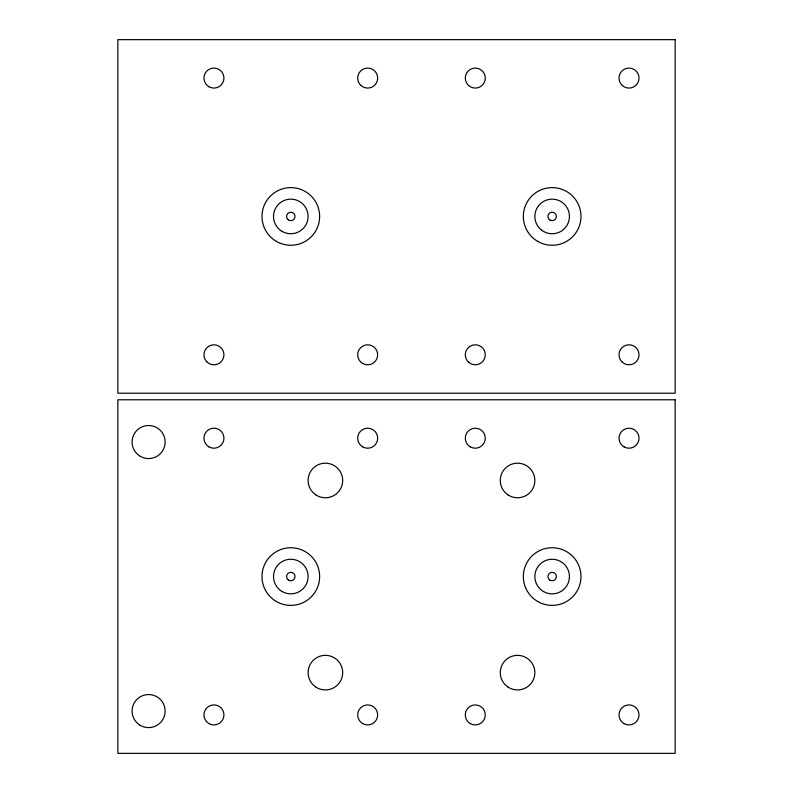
<?xml version="1.0" encoding="UTF-8"?>
<svg xmlns="http://www.w3.org/2000/svg" width="793" height="793" viewBox="0 0 793 793"><rect width="100%" height="100%" fill="white"/><g stroke="black" fill="none" stroke-linecap="round" stroke-linejoin="round"><path stroke-width="1.19" d="M675.14 39.65L117.86 39.65L117.86 393.229L675.14 393.229L675.14 39.65M675.14 399.771L117.86 399.771L117.86 753.35L675.14 753.35L675.14 399.771M207.26 362.223A9.992 9.992 0 0 0 223.715 356.88A9.992 9.992 0 0 0 210.859 345.292A9.992 9.992 0 0 0 207.26 362.223M208.946 86.734A9.992 9.992 0 0 0 223.933 78.081A9.992 9.992 0 0 0 208.946 69.427A9.992 9.992 0 0 0 208.946 86.734M360.993 85.505A9.992 9.992 0 0 0 377.448 80.162A9.992 9.992 0 0 0 364.592 68.575A9.992 9.992 0 0 0 360.993 85.505M362.679 363.452A9.992 9.992 0 0 0 377.666 354.798A9.992 9.992 0 0 0 362.679 346.144A9.992 9.992 0 0 0 362.679 363.452M468.604 362.223A9.992 9.992 0 0 0 485.058 356.88A9.992 9.992 0 0 0 472.202 345.292A9.992 9.992 0 0 0 468.604 362.223M468.604 85.505A9.992 9.992 0 0 0 485.058 80.162A9.992 9.992 0 0 0 472.202 68.575A9.992 9.992 0 0 0 468.604 85.505M622.327 85.505A9.992 9.992 0 0 0 638.791 80.162A9.992 9.992 0 0 0 625.935 68.575A9.992 9.992 0 0 0 622.327 85.505M622.327 362.223A9.992 9.992 0 0 0 638.791 356.88A9.992 9.992 0 0 0 625.935 345.292A9.992 9.992 0 0 0 622.327 362.223M276.4 241.399A28.826 28.826 0 0 0 319.638 216.439A28.826 28.826 0 0 0 276.4 191.48A28.826 28.826 0 0 0 276.4 241.399M537.743 241.399A28.826 28.826 0 0 0 580.982 216.439A28.826 28.826 0 0 0 537.743 191.48A28.826 28.826 0 0 0 537.743 241.399M550.035 220.097A4.223 4.223 0 0 0 556.379 216.439A4.223 4.223 0 0 0 550.035 212.782A4.223 4.223 0 0 0 550.035 220.097M288.255 219.81A4.223 4.223 0 0 0 295.006 216.975A4.223 4.223 0 0 0 289.167 212.544A4.223 4.223 0 0 0 288.255 219.81M541.698 230.218A17.297 17.297 0 0 0 569.315 218.61A17.297 17.297 0 0 0 545.455 200.5A17.297 17.297 0 0 0 541.698 230.218M282.159 231.417A17.297 17.297 0 0 0 308.1 216.439A17.297 17.297 0 0 0 282.159 201.462A17.297 17.297 0 0 0 282.159 231.417M139.459 724.842A16.524 16.524 0 0 0 165.103 712.114A16.524 16.524 0 0 0 141.263 696.274A16.524 16.524 0 0 0 139.459 724.842M139.459 455.806A16.524 16.524 0 0 0 165.103 443.079A16.524 16.524 0 0 0 141.263 427.239A16.524 16.524 0 0 0 139.459 455.806M507.996 687.045A17.297 17.297 0 0 0 534.819 673.723A17.297 17.297 0 0 0 509.869 657.149A17.297 17.297 0 0 0 507.996 687.045M507.996 494.882A17.297 17.297 0 0 0 534.819 481.559A17.297 17.297 0 0 0 509.869 464.985A17.297 17.297 0 0 0 507.996 494.882M315.832 494.882A17.297 17.297 0 0 0 342.655 481.559A17.297 17.297 0 0 0 317.706 464.985A17.297 17.297 0 0 0 315.832 494.882M315.832 687.045A17.297 17.297 0 0 0 342.655 673.723A17.297 17.297 0 0 0 317.706 657.149A17.297 17.297 0 0 0 315.832 687.045M208.946 723.573A9.992 9.992 0 0 0 223.933 714.919A9.992 9.992 0 0 0 208.946 706.266A9.992 9.992 0 0 0 208.946 723.573M208.946 446.856A9.992 9.992 0 0 0 223.933 438.202A9.992 9.992 0 0 0 208.946 429.548A9.992 9.992 0 0 0 208.946 446.856M362.679 446.856A9.992 9.992 0 0 0 377.666 438.202A9.992 9.992 0 0 0 362.679 429.548A9.992 9.992 0 0 0 362.679 446.856M362.679 723.573A9.992 9.992 0 0 0 377.666 714.919A9.992 9.992 0 0 0 362.679 706.266A9.992 9.992 0 0 0 362.679 723.573M470.289 723.573A9.992 9.992 0 0 0 485.276 714.919A9.992 9.992 0 0 0 470.289 706.266A9.992 9.992 0 0 0 470.289 723.573M470.289 446.856A9.992 9.992 0 0 0 485.276 438.202A9.992 9.992 0 0 0 470.289 429.548A9.992 9.992 0 0 0 470.289 446.856M624.022 446.856A9.992 9.992 0 0 0 639.009 438.202A9.992 9.992 0 0 0 624.022 429.548A9.992 9.992 0 0 0 624.022 446.856M624.022 723.573A9.992 9.992 0 0 0 639.009 714.919A9.992 9.992 0 0 0 624.022 706.266A9.992 9.992 0 0 0 624.022 723.573M276.4 601.52A28.826 28.826 0 0 0 319.638 576.561A28.826 28.826 0 0 0 276.4 551.601A28.826 28.826 0 0 0 276.4 601.52M537.743 601.52A28.826 28.826 0 0 0 580.982 576.561A28.826 28.826 0 0 0 537.743 551.601A28.826 28.826 0 0 0 537.743 601.52M550.035 580.218A4.223 4.223 0 0 0 556.379 576.561A4.223 4.223 0 0 0 550.035 572.903A4.223 4.223 0 0 0 550.035 580.218M288.255 579.931A4.223 4.223 0 0 0 295.006 577.086A4.223 4.223 0 0 0 289.167 572.665A4.223 4.223 0 0 0 288.255 579.931M543.502 591.538A17.297 17.297 0 0 0 569.443 576.561A17.297 17.297 0 0 0 543.502 561.583A17.297 17.297 0 0 0 543.502 591.538M282.159 591.538A17.297 17.297 0 0 0 308.1 576.561A17.297 17.297 0 0 0 282.159 561.583A17.297 17.297 0 0 0 282.159 591.538"/></g></svg>
